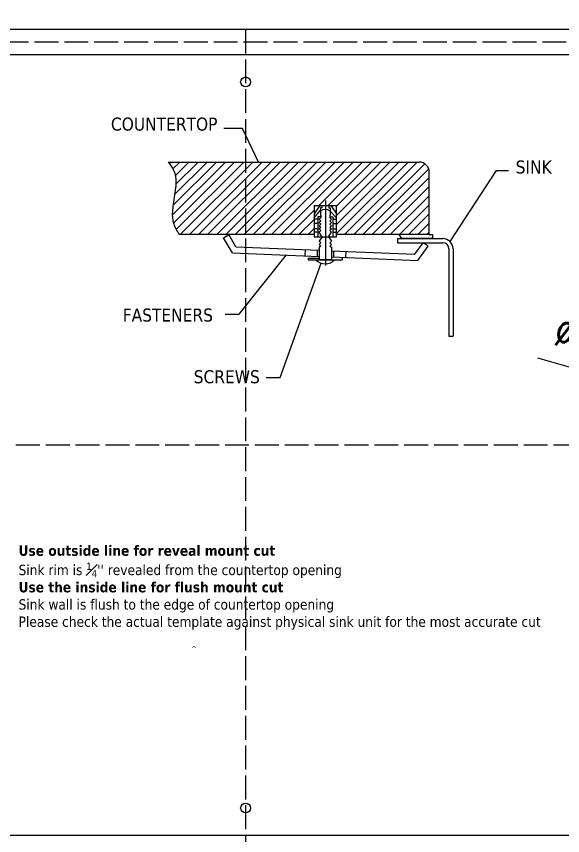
# Model space of a CAD drawing. Header units: millimetres. Extents: x 262 to 1674, y 270 to 1261.
# Drawn here: x 863.4 to 1137.7, y 600.2 to 1012 of the extents above; entities that cross this region are included whole.
import ezdxf

# ---------------------------------------------------------------- set-up
doc = ezdxf.new("R2010")
doc.units = ezdxf.units.MM
doc.linetypes.add('ACAD_ISO02W100', pattern=[15, 12, -3])
doc.layers.add('CONT', color=7, linetype='Continuous')
doc.layers.add('文字', color=3, linetype='Continuous', lineweight=30)
doc.styles.add('DIM', font='txt.shx', dxfattribs={"width": 0.7, "bigfont": 'chineset.shx'})
doc.styles.get("Standard").update_dxf_attribs({"font": 'arial.ttf'})
doc.dimstyles.new('mm+in', dxfattribs={"dimscale": 3, "dimtxt": 5, "dimasz": 4.2, "dimexe": 1.25, "dimexo": 0.625, "dimgap": 2, "dimtad": 1, "dimtxsty": 'DIM', "dimcen": 0, "dimclrd": 1, "dimclre": 1, "dimclrt": 3, "dimadec": 0, "dimazin": 0, "dimtfac": 1, "dimtofl": 0, "dimtmove": 0, "dimatfit": 3, "dimfxl": 1, "dimlwd": -1, "dimarcsym": 0})

# ---------------------------------------------------------------- blocks, each defined once
blk = doc.blocks.new('df')
at = {"layer": 'CONT', "lineweight": 25}
h = blk.add_hatch(dxfattribs=at)
h.set_pattern_fill('ANSI31', color=256, scale=0.808315, style=0)
h.set_pattern_definition([(45, (-1992.1023, 310.9053), (-1.814719, 1.814719), [])])
edge = h.paths.add_edge_path()
edge.add_arc((-1442.77, 359.33), 4.04, 0, 90)
edge.add_line((-1442.77, 363.37), (-1542.44, 363.37))
edge.add_spline(control_points=[(-1542.44, 363.37), (-1541.66, 362.31), (-1536.56, 355.39), (-1543.62, 343.44), (-1538.92, 335.89), (-1538.06, 334.51)], knot_values=[0, 0, 0, 0, 4.788302, 31.211075, 37.135874, 37.135874, 37.135874, 37.135874], degree=3, periodic=0)
edge.add_line((-1538.06, 334.51), (-1484.47, 334.51))
edge.add_line((-1484.47, 334.51), (-1484.47, 346.08))
edge.add_line((-1484.47, 346.08), (-1475.6, 346.08))
edge.add_line((-1475.6, 346.08), (-1475.6, 334.51))
edge.add_line((-1475.6, 334.51), (-1438.73, 334.51))
edge.add_line((-1438.73, 334.51), (-1438.73, 359.33))
at = {"lineweight": 25}
for p, q in [((-1520.51, 333.25), (-1518.43, 334.49)), ((-1439.17, 329.84), (-1441.14, 331.25)), ((-1488.06, 328.51), (-1488.16, 326.08)), ((-1483.21, 328.3), (-1483.31, 325.88)), ((-1476.75, 328.03), (-1476.85, 325.61)), ((-1471.9, 327.83), (-1472.01, 325.41))]:
    blk.add_line(p, q, dxfattribs=at)
at = {"layer": 'CONT', "lineweight": 25}
for p, q in [((-1512.89, 376.71), (-1520.34, 376.71)), ((-1506.54, 363.37), (-1512.89, 376.71)), ((-1542.44, 363.37), (-1442.77, 363.37)), ((-1438.73, 334.51), (-1438.73, 359.33)), ((-1430.46, 331.71), (-1412.05, 360.05)), ((-1412.05, 360.05), (-1407.27, 360.05)), ((-1484.47, 346.08), (-1475.6, 346.08)), ((-1482.19, 346.08), (-1484.47, 342.74)), ((-1484.47, 346.08), (-1484.47, 333.66)), ((-1481.41, 346.08), (-1481.41, 345.2)), ((-1480.03, 348.04), (-1480.03, 322.15)), ((-1478.65, 346.08), (-1478.65, 345.2)), ((-1477.87, 346.08), (-1475.6, 342.74)), ((-1475.6, 333.66), (-1475.6, 346.08)), ((-1484.47, 341.13), (-1481.99, 344.26)), ((-1481.41, 345.2), (-1481.99, 345.2)), ((-1478.65, 345.2), (-1478.08, 345.2)), ((-1475.6, 341.13), (-1478.07, 343.78)), ((-1482.97, 340.59), (-1484.47, 340.59)), ((-1481.8, 341.53), (-1482.97, 341.53)), ((-1482.97, 341.53), (-1482.97, 333.66)), ((-1481.77, 341.29), (-1482.44, 340.64)), ((-1481.77, 339.99), (-1482.44, 340.64)), ((-1481.77, 339.99), (-1482.44, 339.34)), ((-1481.77, 338.69), (-1482.44, 339.34)), ((-1478.29, 341.29), (-1477.62, 340.64)), ((-1478.29, 339.99), (-1477.62, 340.64)), ((-1478.29, 339.99), (-1477.62, 339.34)), ((-1478.29, 338.69), (-1477.62, 339.34)), ((-1478.26, 341.53), (-1477.09, 341.53)), ((-1477.09, 341.53), (-1477.09, 333.66)), ((-1477.09, 340.59), (-1475.6, 340.59)), ((-1482.97, 338.87), (-1484.47, 338.87)), ((-1482.97, 336.85), (-1484.47, 336.85)), ((-1481.78, 336.1), (-1482.46, 335.45)), ((-1481.77, 338.69), (-1482.44, 338.04)), ((-1481.77, 337.39), (-1482.44, 338.04)), ((-1481.77, 337.39), (-1482.44, 336.74)), ((-1481.77, 336.09), (-1482.44, 336.74)), ((-1478.29, 338.69), (-1477.62, 338.04)), ((-1478.29, 337.39), (-1477.62, 338.04)), ((-1478.29, 337.39), (-1477.62, 336.74)), ((-1478.29, 336.09), (-1477.62, 336.74)), ((-1478.28, 336.1), (-1477.61, 335.45)), ((-1477.09, 338.87), (-1475.6, 338.87)), ((-1477.09, 336.85), (-1475.6, 336.85)), ((-1484.43, 334.51), (-1538.06, 334.51)), ((-1516.96, 327.29), (-1520.51, 333.25)), ((-1515.55, 329.66), (-1518.43, 334.49)), ((-1482.97, 335.45), (-1484.47, 335.45)), ((-1484.47, 333.66), (-1475.6, 333.66)), ((-1481.29, 333.66), (-1482.46, 335.45)), ((-1481.29, 333.66), (-1482.46, 331.87)), ((-1478.77, 333.66), (-1477.61, 335.45)), ((-1478.77, 333.66), (-1477.61, 331.87)), ((-1477.09, 335.45), (-1475.6, 335.45)), ((-1438.73, 334.51), (-1475.6, 334.51)), ((-1451.33, 332.89), (-1433.32, 332.89)), ((-1451.33, 332.89), (-1451.33, 331.28)), ((-1449.59, 332.89), (-1450.7, 334.51)), ((-1437.45, 332.89), (-1449.59, 332.89)), ((-1438.73, 334.51), (-1437.45, 334.51)), ((-1437.45, 334.51), (-1437.45, 332.89)), ((-1515.55, 329.66), (-1482.47, 328.27)), ((-1481.77, 329.93), (-1482.47, 329.44)), ((-1482.47, 329.44), (-1482.47, 324.65)), ((-1481.78, 331.22), (-1482.46, 331.87)), ((-1481.77, 331.23), (-1482.44, 330.58)), ((-1481.77, 329.93), (-1482.44, 330.58)), ((-1478.29, 331.23), (-1477.62, 330.58)), ((-1478.29, 329.93), (-1477.62, 330.58)), ((-1478.29, 329.93), (-1477.59, 329.44)), ((-1478.28, 331.22), (-1477.61, 331.87)), ((-1477.59, 329.44), (-1477.59, 324.65)), ((-1451.33, 331.28), (-1433.32, 331.28)), ((-1444.42, 326.68), (-1441.14, 331.25)), ((-1443.21, 324.2), (-1439.17, 329.84)), ((-1516.96, 327.29), (-1482.47, 325.84)), ((-1514.21, 302.87), (-1495.48, 326.39)), ((-1477.59, 328.07), (-1444.42, 326.68)), ((-1430.89, 328.85), (-1430.89, 294.15)), ((-1429.28, 328.85), (-1429.28, 294.15)), ((-1497.96, 277.6), (-1481.74, 323.15)), ((-1482.47, 325.01), (-1486.89, 325.01)), ((-1486.89, 325.01), (-1486.89, 324.43)), ((-1486.89, 324.43), (-1473.22, 324.43)), ((-1482.47, 324.65), (-1477.59, 324.65)), ((-1477.59, 325.64), (-1443.21, 324.2)), ((-1473.22, 324.43), (-1473.17, 325.45)), ((-1519.82, 302.87), (-1514.21, 302.87)), ((-1430.89, 294.15), (-1429.28, 294.15)), ((-1503.59, 277.6), (-1497.96, 277.6))]:
    blk.add_line(p, q, dxfattribs=at)
for centre, radius, start, end in [((-1442.77, 359.33), 4.04, 0, 90), ((-1480.03, 341.39), 3.09, 50.677, 129.323), ((-1433.32, 328.85), 4.04, 0, 90), ((-1433.32, 328.85), 2.42, 0, 90), ((-1480.05, 328.07), 5.2, 224.4662, 315.5338)]:
    blk.add_arc(centre, radius, start, end, dxfattribs=at)
for points, knots in [([(-1542.44, 363.37), (-1541.66, 362.31), (-1536.56, 355.39), (-1543.62, 343.44), (-1538.92, 335.89), (-1538.06, 334.51)], [0, 0, 0, 0, 3.870458, 25.228387, 30.017492, 30.017492, 30.017492, 30.017492]), ([(-1481.99, 345.2), (-1482, 344.39), (-1482.01, 343.08), (-1481.84, 341.78), (-1481.77, 341.29)], [0.304732, 0.304732, 0.304732, 0.304732, 3.312565, 5.150382, 5.150382, 5.150382, 5.150382]), ([(-1478.08, 345.2), (-1478.06, 344.39), (-1478.06, 343.08), (-1478.23, 341.78), (-1478.29, 341.29)], [0.304732, 0.304732, 0.304732, 0.304732, 3.312565, 5.150382, 5.150382, 5.150382, 5.150382])]:
    blk.add_open_spline(points, degree=3, knots=knots, dxfattribs=at)
at = {"layer": 'CONT', "char_height": 5.1975, "width": 14.8643, "attachment_point": 1}
for s, insert in [('{\\fTahoma|b0|i0|c0|p34;COUNTERTOP\\P }', (-1565.24, 381.07)), ('{\\fTahoma|b0|i0|c0|p34;SINK\\P }', (-1404.4, 364.01)), ('{\\fTahoma|b0|i0|c0|p34;FASTENERS\\P }', (-1560.54, 305.1)), ('{\\fTahoma|b0|i0|c0|p34;SCREWS', (-1532.34, 280.56))]:
    blk.add_mtext(s, dxfattribs=dict(at, insert=insert))
blk = doc.blocks.new('*D22')
at = {"color": 1, "lineweight": -2}
for p, q in [((653.19, 798.42), (653.19, 1106.41)), ((1303.89, 798.42), (1303.89, 1106.41))]:
    blk.add_line(p, q, dxfattribs=at)
at = {"color": 1}
blk.add_line((665.79, 1102.66), (1291.29, 1102.66), dxfattribs=at)
for points in [[(665.79, 1104.76), (665.79, 1100.56), (653.19, 1102.66)], [(1291.29, 1100.56), (1291.29, 1104.76), (1303.89, 1102.66)]]:
    blk.add_solid(points, dxfattribs=at)
at = {"layer": 'Defpoints', "color": 0}
for p in [(1303.89, 1102.66), (653.19, 796.55), (1303.89, 796.55)]:
    blk.add_point(p, dxfattribs=at)
at = {"color": 3, "insert": (982.81, 1117.41), "char_height": 15, "attachment_point": 5, "style": 'DIM'}
blk.add_mtext('650,7mm [25 5/8"]', dxfattribs=at)
blk = doc.blocks.new('*D23')
at = {"color": 1, "lineweight": -2}
for p, q in [((659.54, 798.42), (659.54, 1067.15)), ((1297.54, 798.42), (1297.54, 1067.15))]:
    blk.add_line(p, q, dxfattribs=at)
at = {"color": 1}
blk.add_line((1284.94, 1063.4), (672.14, 1063.4), dxfattribs=at)
for points in [[(672.14, 1065.5), (672.14, 1061.3), (659.54, 1063.4)], [(1284.94, 1061.3), (1284.94, 1065.5), (1297.54, 1063.4)]]:
    blk.add_solid(points, dxfattribs=at)
at = {"layer": 'Defpoints', "color": 0}
for p in [(659.54, 1063.4), (659.54, 796.55), (1297.54, 796.55)]:
    blk.add_point(p, dxfattribs=at)
at = {"color": 3, "insert": (978.54, 1076.9), "char_height": 15, "attachment_point": 5, "style": 'DIM'}
blk.add_mtext('638mm [25 1/8"]', dxfattribs=at)
blk = doc.blocks.new('*D24')
at = {"color": 1, "lineweight": -2}
for p, q in [((665.89, 798.42), (665.89, 1022.94)), ((1291.19, 798.42), (1291.19, 1022.94))]:
    blk.add_line(p, q, dxfattribs=at)
at = {"color": 1}
blk.add_line((1278.59, 1019.19), (678.49, 1019.19), dxfattribs=at)
for points in [[(678.49, 1021.29), (678.49, 1017.09), (665.89, 1019.19)], [(1278.59, 1017.09), (1278.59, 1021.29), (1291.19, 1019.19)]]:
    blk.add_solid(points, dxfattribs=at)
at = {"layer": 'Defpoints', "color": 0}
for p in [(665.89, 1019.19), (665.89, 796.55), (1291.19, 796.55)]:
    blk.add_point(p, dxfattribs=at)
at = {"color": 3, "insert": (978.54, 1033.94), "char_height": 15, "attachment_point": 5, "style": 'DIM'}
blk.add_mtext('625,3mm [24 5/8"]', dxfattribs=at)
blk = doc.blocks.new('*D33')
at = {"color": 1}
blk.add_line((1125.03, 840.42), (1263.03, 800.72), dxfattribs=at)
blk.add_solid([(1262.45, 798.7), (1263.61, 802.74), (1275.14, 797.24)], dxfattribs=at)
at = {"layer": 'Defpoints', "color": 0}
for p in [(1275.14, 797.24), (1279.94, 795.86)]:
    blk.add_point(p, dxfattribs=at)
at = {"color": 3, "insert": (1191.71, 835.29), "char_height": 15, "attachment_point": 5, "rotation": 343.9511, "style": 'DIM'}
blk.add_mtext('∅5mm [∅3/16"]', dxfattribs=at)

msp = doc.modelspace()

# ---------------------------------------------------------------- linework, layer by layer
msp.add_lwpolyline([(757.54137, 587.69662), (1199.54137, 587.69662, 0.414213562), (1303.89137, 692.04662), (1303.89137, 901.04662, 0.414213562), (1199.54137, 1005.39662), (757.54137, 1005.39662, 0.414213562), (653.19137, 901.04662), (653.19137, 692.04662, 0.414213562)], format="xyb", close=True)
at = {"layer": 'CONT', "color": 2, "linetype": 'ACAD_ISO02W100'}
for p, q in [((978.54137, 1005.39662), (978.54137, 587.69662)), ((653.19137, 796.54662), (1303.89137, 796.54662))]:
    msp.add_line(p, q, dxfattribs=at)
msp.add_lwpolyline([(757.54137, 594.04662), (1199.54137, 594.04662, 0.414213562), (1297.54137, 692.04662), (1297.54137, 901.04662, 0.414213562), (1199.54137, 999.04662), (757.54137, 999.04662, 0.414213562), (659.54137, 901.04662), (659.54137, 692.04662, 0.414213562)], format="xyb", close=True, dxfattribs=at)
at = {"layer": 'CONT', "color": 3}
msp.add_lwpolyline([(757.54137, 600.39662), (1199.54137, 600.39662, 0.414213562), (1291.19137, 692.04662), (1291.19137, 901.04662, 0.414213562), (1199.54137, 992.69662), (757.54137, 992.69662, 0.414213562), (665.89137, 901.04662), (665.89137, 692.04662, 0.414213562)], format="xyb", close=True, dxfattribs=at)
at = {"layer": 'CONT'}
for centre in [(978.54137, 979.04662), (978.54137, 614.04662)]:
    msp.add_circle(centre, 2.5, dxfattribs=at)

# ---------------------------------------------------------------- block references
at = {"layer": 'CONT', "xscale": 1.2636, "yscale": 1.2636, "zscale": 1.2636}
msp.add_blockref('df', (2888.73695, 479.6227), dxfattribs=at)

# ---------------------------------------------------------------- texts
at = {"layer": '文字', "attachment_point": 1}
for s, insert, char_height, width in [("\\A1;\\fTahoma|b1|i0|c0|p34;Use outside line for reveal mount cut\\fTahoma|b0|i0|c0|p34; \\PSink rim is {\\H0.7x;\\S1#4;}\\H1.00002x;'' revealed from the countertop opening\\P\\fTahoma|b1|i0|c0|p34;Use the inside line for flush mount cut \\P\\fTahoma|b0|i0|c0|p34;Sink wall is flush to the edge of countertop opening \\PPlease check the actual template against physical sink unit for the most accurate cut \\P\\P\\fTahoma|b1|i0|c0|p34;\\fTahoma|b0|i0|c0|p34;\\H1.00009x;\\W0.85; ", (864.53151, 746.03883), 5.2, 327.0043348), ('{\\fTahoma|b0|i0|c163|p34;^ }', (951.32241, 695.48632), 2.6, 18.8015468)]:
    msp.add_mtext(s, dxfattribs=dict(at, insert=insert, char_height=char_height, width=width))

# ---------------------------------------------------------------- dimensions: what is measured, and where the dimension line sits
for base, p1, p2, picture, middle in [((1303.89137, 1102.6605), (653.19137, 796.54662), (1303.89137, 796.54662), '*D22', (982.80769, 1102.6605)), ((659.54137, 1063.39691), (1297.54137, 796.54662), (659.54137, 796.54662), '*D23', (978.54137, 1063.39691)), ((665.89137, 1019.19221), (1291.19137, 796.54662), (665.89137, 796.54662), '*D24', (978.54137, 1019.19221))]:
    dim = msp.add_linear_dim(base=base, p1=p1, p2=p2, dimstyle='mm+in', override={"dimpost": 'mm'})
    dim.commit()
    dim.dimension.update_dxf_attribs({"geometry": picture, "text_midpoint": middle, "dimtype": 160})
dim = msp.add_diameter_dim_2p(p1=(1279.94393, 795.85547), p2=(1275.1388, 797.23776), dimstyle='mm+in', override={"dimpost": 'mm'})
dim.commit()
dim.dimension.update_dxf_attribs({"geometry": '*D33', "text_midpoint": (1191.70593, 835.28637)})

doc.saveas('drawing.dxf')
